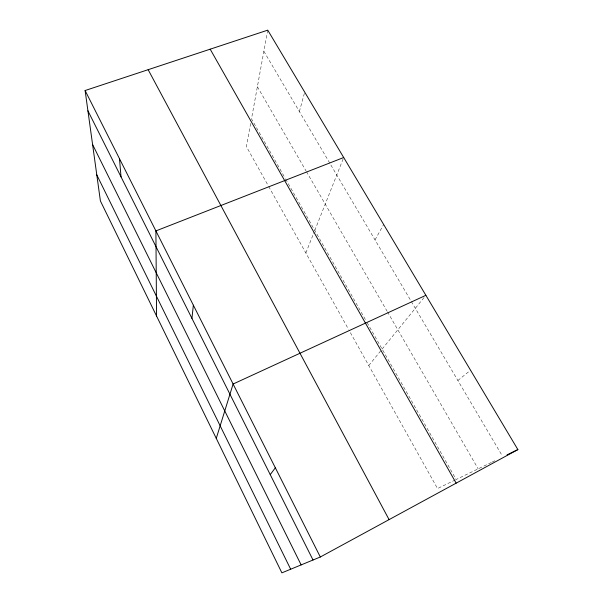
<?xml version="1.0" encoding="UTF-8"?>
<svg xmlns="http://www.w3.org/2000/svg" width="603" height="603" viewBox="0 0 603 603"><rect width="100%" height="100%" fill="white"/><g stroke="black" fill="none" stroke-linecap="round" stroke-linejoin="round"><path stroke-width="0.45" stroke-dasharray="3.02 2.26" d="M250.629 123.487L246.393 146.597L268.214 185.634M267.747 30.15L251.481 118.859L285.196 178.269M299.382 111.555L304.711 92.123M305.857 252.974L314.11 232.163M314.796 230.421L343.356 158.393M375.006 239.896L383.666 224.52M368.772 365.531L380.975 350.516M382.144 349.084L425.288 296.035M457.873 380.516L470.544 370.212M455.318 479.92L437.529 488.543L349.024 330.21M491.339 462.463L456.162 479.513L366.526 321.572M492.161 462.064L496.284 460.066M263.873 51.3L502.397 456.072M257.375 86.696L305.97 170.807M306.445 171.621L386.998 311.058M387.473 311.872L478.164 468.848M285.656 179.083L366.066 320.758M268.667 186.448L348.564 329.389"/><path stroke-width="0.9" d="M191.935 318.369L193.359 305.201M216.266 438.381L233.105 384.021L425.876 295.312M270.234 474.621L275.337 467.792M320.321 556.999L517.887 449.597L267.747 30.15L85.113 90.525L100.399 200.935L281.88 572.85L320.321 556.999L85.113 90.525M507.04 454.85L517.887 449.597M343.702 157.519L155.898 230.911L156.554 316.01M210.183 49.182L456.154 483.154M148.15 69.684L389.078 519.62M87.917 110.801L313.025 560.006M92.583 144.516L301.138 564.905M96.797 174.908L290.669 569.224M119.492 158.702L121.03 176.875"/></g></svg>
